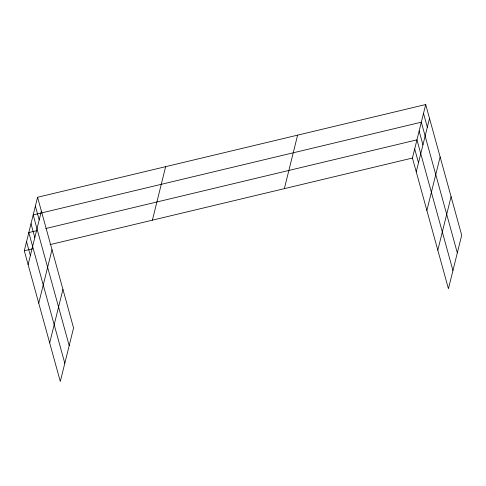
<?xml version="1.0" encoding="UTF-8"?>
<svg xmlns="http://www.w3.org/2000/svg" width="486" height="486" viewBox="0 0 486 486"><rect width="100%" height="100%" fill="white"/><g stroke="black" fill="none" stroke-linecap="round" stroke-linejoin="round"><path stroke-width="0.73" d="M37.568 197.267L73.562 327.959L60.3 381.461L24.3 250.77L37.568 197.267L425.7 104.539L461.7 235.23L448.432 288.733L412.438 158.041L425.7 104.539M28.115 264.621L41.383 211.118M38.734 303.179L52.002 249.676M49.675 342.903L62.943 289.401M152.385 220.17L165.653 166.668M284.353 188.641L297.614 135.138M416.247 171.886L429.515 118.39M426.872 210.444L440.134 156.948M437.813 250.175L451.081 196.672M36.906 230.643L28.808 232.581L64.808 363.273M45.739 228.535L416.945 139.846L452.946 270.538M24.3 250.77L32.398 248.838M50.064 244.616L412.438 158.041M423.513 113.366L427.328 127.217M457.32 252.884L421.326 122.193L33.188 214.927L69.188 345.619M419.132 131.02L422.948 144.871M414.692 148.941L418.507 162.792M35.375 206.1L39.19 219.945M31.001 223.754L34.816 237.599M26.554 241.676L30.369 255.521"/></g></svg>
